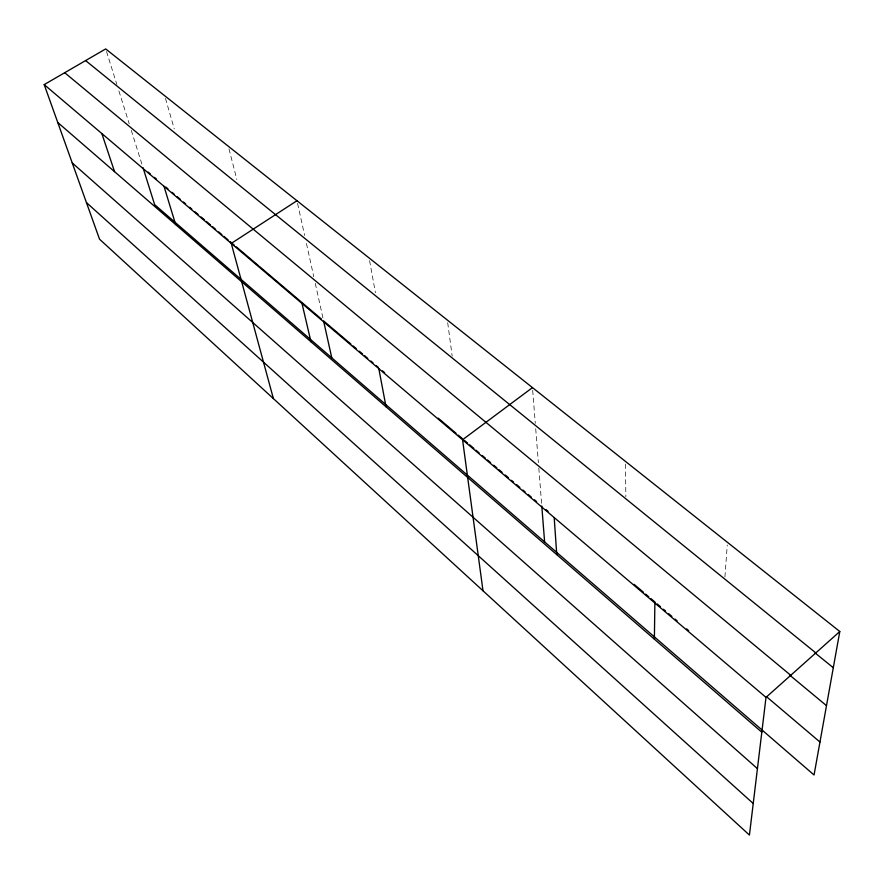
<?xml version="1.0" encoding="UTF-8"?>
<svg xmlns="http://www.w3.org/2000/svg" width="884" height="884" viewBox="0 0 884 884"><rect width="100%" height="100%" fill="white"/><g stroke="black" fill="none" stroke-linecap="round" stroke-linejoin="round"><path stroke-width="0.66" stroke-dasharray="4.42 3.31" d="M724.924 576.965L727.256 545.008M106.522 51.559L116.843 84.4M118.909 90.975L129.241 123.826M131.285 130.346L142.213 165.131M165.474 98.411L174.236 128.865M228.978 148.877L236.846 179.507M297.554 203.386L304.66 235.475M306.439 243.476L313.798 276.714M315.279 283.388L323.29 319.544M369.589 260.636L375.424 292.759M447.702 322.726L452.188 356.097M532.687 390.363L535.284 423.337M535.715 428.784L538.378 462.641M538.809 468.056L541.693 504.676M625.496 464.122L625.85 496.697"/><path stroke-width="1.33" d="M654.381 639.176L654.867 603.021M839.8 631.507L766.008 697.377L749.433 835.071L99.538 239.188L44.2 84.61L105.693 48.929L839.8 631.507L814.053 774.992L154.634 204.624L143.031 167.706M532.477 387.612L462.564 439.768L483.007 590.788M296.969 200.712L231.265 243.42L273.388 398.585M85.615 60.587L815.821 652.911M815.203 653.044L833.303 667.729M64.709 72.72L790.738 675.31M789.511 674.945L826.496 705.653M148.214 172.104L150.291 173.872M154.446 177.386L156.523 179.154M165.861 187.077L167.938 188.833M172.082 192.358L174.159 194.115M177.275 196.756L180.391 199.397M183.496 202.038L185.574 203.806M189.728 207.32L191.806 209.088M194.911 211.729L198.027 214.37M201.132 217L204.237 219.641M206.315 221.398L210.447 224.912M212.525 226.669L215.63 229.299M218.735 231.928L221.84 234.569M223.906 236.326L228.05 239.84M230.116 241.597L234.26 245.111M236.326 246.857L258.062 265.299M259.1 266.183L321.5 319.124M350.926 344.086L323.577 320.892L331.765 357.832M353.036 345.876L356.186 348.55M359.346 351.235L362.495 353.909M364.606 355.688L367.755 358.374M370.915 361.048L373.015 362.827M376.175 365.512L378.275 367.291M382.485 370.86L384.584 372.65M438.199 418.132L456.067 433.293M458.177 435.083L462.376 438.641M464.476 440.42L467.614 443.083M469.702 444.862L473.879 448.398M475.968 450.177L479.106 452.84M482.233 455.492L485.371 458.155M487.46 459.923L490.598 462.586M493.736 465.249L496.863 467.901M498.952 469.68L502.09 472.343M505.228 474.995L508.355 477.658M511.493 480.321L513.582 482.089M516.72 484.752L519.858 487.416M522.985 490.067L525.074 491.847M528.212 494.499L531.35 497.162M534.488 499.825L536.577 501.593M545.992 509.582L548.091 511.361M634.093 584.335L643.541 592.346M645.64 594.125L648.79 596.799M650.889 598.579L655.088 602.148M657.188 603.927L660.337 606.601M663.486 609.264L665.586 611.054M668.735 613.728L671.884 616.391M675.033 619.065L677.133 620.844M686.581 628.867L688.68 630.646M766.395 696.581L819.965 742.03M44.2 84.61L766.008 697.377M57.758 122.478L761.82 732.217M72.245 162.943L757.433 768.627M86.433 202.569L753.234 803.512M101.848 133.55L114.544 171.662M164.015 186.336L175.673 224.602M302.008 303.466L310.958 341.754M378.827 368.683L386.032 406.773M541.793 506.024L544.621 541.947M554.191 517.549L556.765 554.633"/></g></svg>
